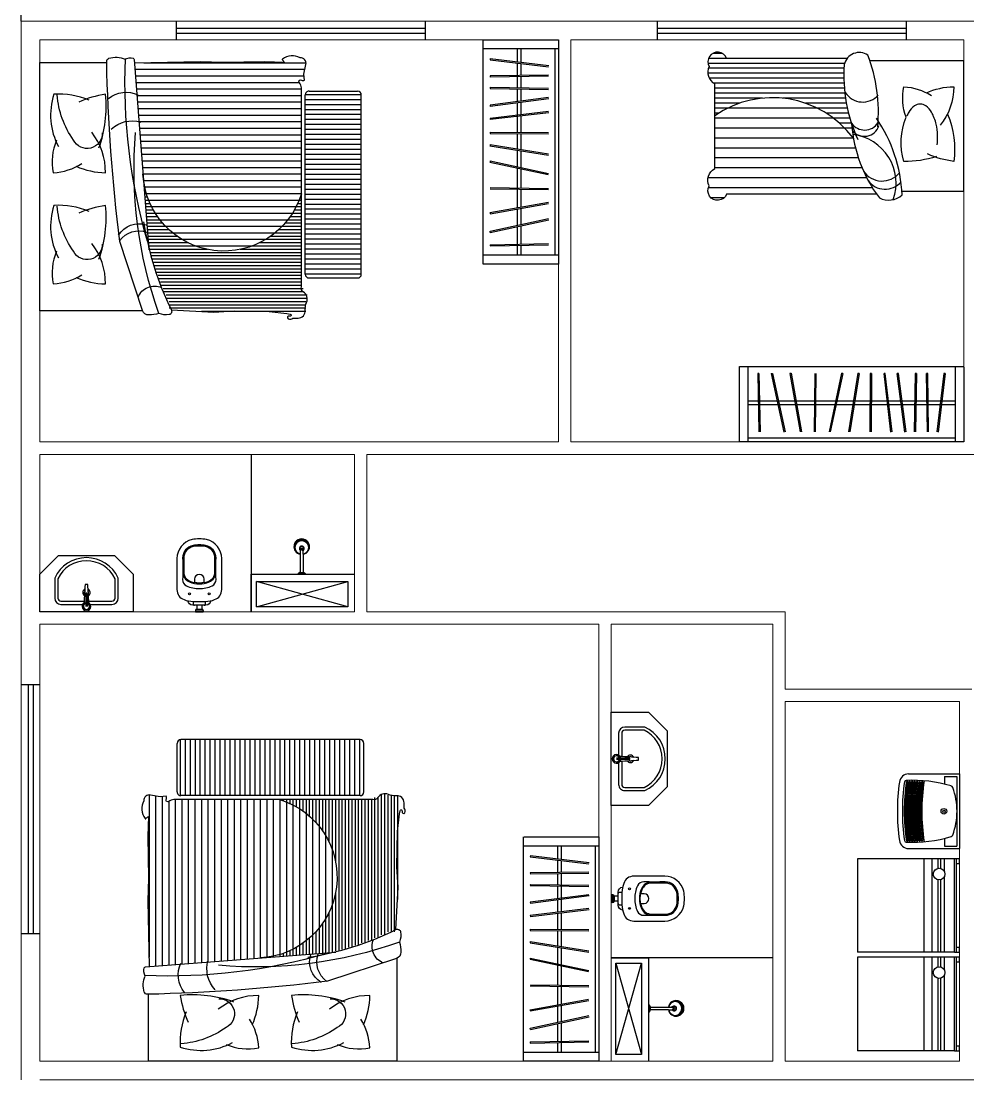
# Model space of a CAD drawing. Header units: millimetres. Extents: x 2667 to 2848, y -1 to 1765.
# Drawn here: x 2717.25 to 2724.85, y 1735.96 to 1744.46 of the extents above; entities that cross this region are included whole.
import ezdxf

# ---------------------------------------------------------------- set-up
doc = ezdxf.new("R2010")
doc.units = ezdxf.units.MM
for name, color, linetype in [('LAYOUT', 6, 'Continuous'), ('MÓVEIS', 251, 'Continuous'), ('Paredes', 7, 'Continuous')]:
    doc.layers.add(name, color=color, linetype=linetype)
doc.layers.add('MURATURA_sezioni', color=5, linetype='Continuous', lineweight=18)

# ---------------------------------------------------------------- blocks, each defined once
blk = doc.blocks.new('BED3-5')
for p, q in [((0.525, 0), (-0.525, 0)), ((-0.525, 0), (-0.525, -0.753)), ((0.525, 0), (0.525, -0.4919)), ((0.545, -0.7), (0.545, -1.9041)), ((-0.545, -0.9396), (-0.545, -1.9041)), ((0.3406, -2), (-0.3406, -2)), ((0.545, -2.0498), (0.545, -2.0498))]:
    blk.add_line(p, q)
at = {"color": 8}
for p, q in [((0.495, -0.733), (0.495, -2.0515)), ((0.335, -0.8156), (0.335, -2)), ((0.415, -0.7783), (0.415, -2.0534)), ((-0.145, -0.9321), (-0.145, -2)), ((-0.105, -0.9238), (-0.105, -1.104)), ((-0.065, -0.9142), (-0.065, -2)), ((-0.025, -0.9019), (-0.025, -0.9972)), ((0.015, -0.8975), (0.015, -2)), ((0.095, -0.8863), (0.095, -1.1084)), ((0.095, -0.9184), (0.095, -2)), ((0.175, -0.8669), (0.175, -2)), ((0.255, -0.8538), (0.255, -2)), ((-0.505, -0.9578), (-0.505, -2.0546)), ((-0.465, -0.9606), (-0.465, -2.0505)), ((-0.425, -0.9608), (-0.425, -2.0548)), ((-0.385, -0.9604), (-0.385, -2.0432)), ((-0.345, -0.9577), (-0.345, -2.0072)), ((-0.305, -0.9546), (-0.305, -2)), ((-0.265, -0.9506), (-0.265, -2)), ((-0.225, -0.9455), (-0.225, -1.4531)), ((-0.185, -0.9393), (-0.185, -1.2712)), ((-0.225, -1.6174), (-0.225, -2)), ((-0.185, -1.7993), (-0.185, -2)), ((-0.585, -1.9383), (-0.585, -2.0156)), ((-0.545, -1.9041), (-0.545, -2.0505)), ((0.5738, -1.9232), (0.5738, -2.0306)), ((-0.105, -1.9647), (-0.105, -2))]:
    blk.add_line(p, q, dxfattribs=at)
at = {"color": 151}
blk.add_line((-0.525, -0.9508), (-0.525, -0.9508), dxfattribs=at)
for points in [[(-0.2673, -0.3, -0.108864), (-0.3173, -0.08, -0.174233), (-0.0073, -0.19, 0.357105)], [(-0.0973, -0.13, -0.129985), (0.2827, -0.08, -0.075833), (0.2227, -0.29, 1.558215)], [(0.2427, -0.22, -0.087055), (0.2827, -0.48, -0.979196)], [(-0.0722, -0.4619, -0.148876), (-0.3173, -0.48, -0.119874), (-0.2473, -0.26, -0.562076)], [(0.2827, -0.48, -0.17789), (-0.0722, -0.4619, -3.912243)], [(-0.0161, -0.9003, 0.142678), (0.5759, -0.6777, 0.312749), (0.5512, -0.4947, 0.459867)], [(0.006, -0.6912, 0.116064), (-0.5705, -0.77, 0.530322), (-0.495, -0.96, 0.125838), (0.106, -0.8505, -0.100264)], [(-0.545, -1.9041, 1.076195), (-0.4794, -2.0449, 0.396093), (-0.3406, -2, -0.867295)], [(0.545, -1.9041, -1.076195), (0.4794, -2.0449, -0.396093), (0.3406, -2, 0.867295)]]:
    blk.add_lwpolyline(points, format="xyb")
at = {"color": 8}
for points in [[(0.15, -0.2132, 0.020225), (0.0718, -0.21, 0.060263), (-0.0161, -0.2206, 0.051357), (-0.1133, -0.2581, 0.106855), (-0.1632, -0.3043, 0.153673), (-0.1775, -0.35, 0.153673), (-0.1632, -0.3957, 0.106855), (-0.1133, -0.4419, 0.035564), (-0.0819, -0.4577, 0.051996)], [(0.0956, -0.8862, 0.404662), (-0.0828, -2, 3.622764)]]:
    blk.add_lwpolyline(points, format="xyb", dxfattribs=at)
blk.add_arc((0.6064, -1.6788), 1.1854, 92.6691, 124.44016)
for centre, radius, start, end in [((0.3379, -0.6309), 0.1679, 305.38535, 49.54823), ((0.4579, -0.9397), 0.396, 70.64574, 172.44989), ((0.2612, -0.6559), 0.1789, 303.89468, 51.16398), ((-0.3621, -0.8109), 0.1679, 303.3579, 48.01872), ((-0.097, -0.7963), 0.1276, 304.92747, 57.50432), ((-0.0431, -0.7983), 0.1238, 308.29704, 71.92396)]:
    blk.add_arc(centre, radius, start, end, dxfattribs=at)
at = {"color": 151}
blk.add_arc((0.5759, -0.6777), 0, 0, 0, dxfattribs=at)
blk = doc.blocks.new('A2')
at = {"color": 8}
for p, q in [((0.895, -2.027), (0.895, -0.7276)), ((-0.155, -2), (-0.155, -0.8079)), ((-0.13, -0.8438), (-0.13, -0.8079)), ((-0.105, -2), (-0.105, -0.8041)), ((-0.08, -0.8236), (-0.08, -0.8041)), ((-0.055, -2), (-0.055, -0.8002)), ((-0.005, -2), (-0.005, -0.7964)), ((0.045, -2), (0.045, -0.7926)), ((0.095, -2), (0.095, -0.7888)), ((0.145, -2), (0.145, -0.7849)), ((0.195, -2), (0.195, -0.7811)), ((0.245, -2), (0.245, -0.7773)), ((0.295, -2), (0.295, -0.7735)), ((0.345, -2), (0.345, -0.7697)), ((0.395, -2), (0.395, -0.7658)), ((0.445, -2), (0.445, -0.762)), ((0.495, -2), (0.495, -0.7582)), ((0.545, -2), (0.545, -0.7544)), ((0.595, -2), (0.595, -0.7505)), ((0.645, -2), (0.645, -0.7467)), ((0.695, -2), (0.695, -0.7429)), ((0.745, -2), (0.745, -0.7391)), ((0.795, -1.985), (0.795, -0.7352)), ((0.845, -2.0217), (0.845, -0.7314)), ((0.945, -2.0358), (0.945, -0.7964)), ((-0.655, -2), (-0.655, -0.8877)), ((-0.63, -2), (-0.63, -0.8877)), ((-0.605, -2), (-0.605, -0.8716)), ((-0.58, -2), (-0.58, -0.8716)), ((-0.555, -2), (-0.555, -0.8566)), ((-0.53, -2), (-0.53, -0.8566)), ((-0.505, -2), (-0.505, -0.8429)), ((-0.48, -1.283), (-0.48, -0.8429)), ((-0.455, -2), (-0.455, -0.8308)), ((-0.43, -1.1361), (-0.43, -0.8308)), ((-0.405, -2), (-0.405, -0.827)), ((-0.38, -1.0514), (-0.38, -0.827)), ((-0.355, -2), (-0.355, -0.8232)), ((-0.33, -0.9891), (-0.33, -0.8232)), ((-0.305, -2), (-0.305, -0.8194)), ((-0.28, -0.9404), (-0.28, -0.8194)), ((-0.255, -2), (-0.255, -0.8155)), ((-0.23, -0.9011), (-0.23, -0.8155)), ((-0.205, -2), (-0.205, -0.8117)), ((-0.18, -0.8694), (-0.18, -0.8117)), ((-0.855, -2.0453), (-0.855, -0.9652)), ((-0.83, -2.0453), (-0.83, -0.9652)), ((-0.805, -2.015), (-0.805, -0.9438)), ((-0.78, -2.015), (-0.78, -0.9438)), ((-0.755, -2), (-0.755, -0.9238)), ((-0.73, -2), (-0.73, -0.9238)), ((-0.705, -2), (-0.705, -0.9051)), ((-0.68, -2), (-0.68, -0.9051)), ((-0.93, -2.0331), (-0.93, -0.988)), ((-0.905, -2.0331), (-0.905, -0.988)), ((-0.88, -2.0331), (-0.88, -0.988)), ((-0.955, -2.0331), (-0.955, -1.2363)), ((-0.48, -2), (-0.48, -1.5323)), ((-0.43, -2), (-0.43, -1.6792)), ((-0.38, -2), (-0.38, -1.7639)), ((-0.33, -2), (-0.33, -1.8261)), ((-0.28, -2), (-0.28, -1.8749)), ((-0.23, -2), (-0.23, -1.9142)), ((-0.18, -2), (-0.18, -1.9459)), ((-0.13, -2), (-0.13, -1.9715)), ((-0.08, -2), (-0.08, -1.9917))]:
    blk.add_line(p, q, dxfattribs=at)
blk.add_lwpolyline([(-0.95, -0.7864), (-0.95, 0), (0.95, 0), (0.95, -0.5116)])
for points in [[(-0.4937, -0.1271, 0.14715), (-0.7437, -0.1021, 0.124017), (-0.6737, -0.3221, 8.542003)], [(-0.1887, -0.3771, 0.115099), (-0.1437, -0.1071, 0.202892), (-0.5437, -0.1421, 4.019894)], [(0.3563, -0.1271, 0.14715), (0.1063, -0.1021, 0.124017), (0.1763, -0.3221, 8.542003)], [(0.6613, -0.3771, 0.115099), (0.7063, -0.1071, 0.202892), (0.3063, -0.1421, 4.019894)], [(-0.6937, -0.2771, 0.09902), (-0.7437, -0.5021, 0.169064), (-0.4337, -0.3971, -0.343387)], [(-0.5537, -0.4521, 0.112206), (-0.1437, -0.5021, 0.070755), (-0.2037, -0.2971, -1.551943)], [(0.1563, -0.2771, 0.09902), (0.1063, -0.5021, 0.169064), (0.4163, -0.3971, -0.343387)], [(0.2963, -0.4521, 0.112206), (0.7063, -0.5021, 0.070755), (0.6463, -0.2971, -1.551943)], [(-0.2692, -0.7939, 0.075988), (-0.9427, -1.0061, -0.502824), (-0.9784, -0.9878, -0.142549), (-0.9692, -0.9109, -0.066811), (-0.981, -0.8335, -0.328343), (-0.9467, -0.7851), (-0.4192, -0.6109, -0.025749), (0.9573, -0.5114, -0.334099), (0.9818, -0.5287, -0.185174), (0.975, -0.6509, -0.187316), (0.982, -0.7142, -0.311124), (0.9734, -0.7216), (-0.4842, -0.8331)], [(-0.9427, -1.0061), (-0.96, -1.33), (-0.95, -1.485), (-0.955, -1.755), (-0.97, -1.89), (-0.975, -1.915, -1.132782), (-0.99, -1.91, 0.98261), (-1.01, -1.9, 0.32203), (-1.005, -1.935), (-1.005, -1.975, 0.439902), (-0.945, -2.03, -0.126697), (-0.885, -2.04, 0.376451), (-0.805, -2.015, -0.344872), (-0.765, -2), (0.755, -2, 0.181335), (0.795, -1.985, -0.809524), (0.815, -2, 0.220339), (0.815, -2.025), (0.86, -2.02), (0.935, -2.035, 0.501823), (0.985, -1.99, 0.315909), (0.975, -1.855, 0.473766), (0.97, -1.855, -0.12128), (0.95, -1.87), (0.955, -1.72), (0.95, -1.4), (0.955, -1.225), (0.9441, -0.7247)]]:
    blk.add_lwpolyline(points, format="xyb")
for points in [[(-0.4387, -0.4771, -0.804152), (-0.4937, -0.2571, -0.132344), (-0.1487, -0.1321, -0.042249)], [(0.4113, -0.4771, -0.804152), (0.3563, -0.2571, -0.132344), (0.7013, -0.1321, -0.042249)], [(0.4402, -0.5463, -0.26737), (0.4937, -0.7722, -7.474594)], [(0.6742, -0.5256, -0.289881), (0.7012, -0.7503, 10.034941)], [(-0.414, -0.61, -0.337543), (-0.3491, -0.8188, -6.119059)], [(-0.3702, -0.6025, -0.348871), (-0.2917, -0.8128, -6.119059)], [(-0.9692, -0.9109, -0.10864), (0.4143, -0.7327, -11.759975)], [(-0.4161, -0.8227, -0.081114), (0.9793, -0.655, -24.776446)], [(-0.8449, -0.7515, -0.424879), (-0.772, -0.9305, 6.281867)], [(-0.055, -2, -0.838761), (0.095, -0.7888, -0.295511)]]:
    blk.add_lwpolyline(points, format="xyb", dxfattribs=at)
blk = doc.blocks.new('234')
for p, q in [((-0.72, 0), (0.72, 0)), ((-0.75, -0.03), (-0.75, -0.42)), ((0.75, -0.03), (0.75, -0.42)), ((-0.72, -0.45), (0.72, -0.45))]:
    blk.add_line(p, q)
at = {"color": 8}
for p, q in [((-0.7161, 0), (-0.7161, -0.45)), ((-0.6761, 0), (-0.6761, -0.45)), ((-0.6361, 0), (-0.6361, -0.45)), ((-0.5961, 0), (-0.5961, -0.45)), ((-0.5561, 0), (-0.5561, -0.45)), ((-0.5161, 0), (-0.5161, -0.45)), ((-0.4761, 0), (-0.4761, -0.45)), ((-0.4361, 0), (-0.4361, -0.45)), ((-0.3961, 0), (-0.3961, -0.45)), ((-0.3561, 0), (-0.3561, -0.45)), ((-0.3161, 0), (-0.3161, -0.45)), ((-0.2761, 0), (-0.2761, -0.45)), ((-0.2361, 0), (-0.2361, -0.45)), ((-0.1961, 0), (-0.1961, -0.45)), ((-0.1561, 0), (-0.1561, -0.45)), ((-0.1161, 0), (-0.1161, -0.45)), ((-0.0761, 0), (-0.0761, -0.45)), ((-0.0361, 0), (-0.0361, -0.45)), ((0.0039, 0), (0.0039, -0.45)), ((0.0439, 0), (0.0439, -0.45)), ((0.0839, 0), (0.0839, -0.45)), ((0.1239, 0), (0.1239, -0.45)), ((0.1639, 0), (0.1639, -0.45)), ((0.2039, 0), (0.2039, -0.45)), ((0.2439, 0), (0.2439, -0.45)), ((0.2839, 0), (0.2839, -0.45)), ((0.3239, 0), (0.3239, -0.45)), ((0.3639, 0), (0.3639, -0.45)), ((0.4039, 0), (0.4039, -0.45)), ((0.4439, 0), (0.4439, -0.45)), ((0.4839, 0), (0.4839, -0.45)), ((0.5239, 0), (0.5239, -0.45)), ((0.5639, 0), (0.5639, -0.45)), ((0.6039, 0), (0.6039, -0.45)), ((0.6439, 0), (0.6439, -0.45)), ((0.6839, 0), (0.6839, -0.45)), ((0.7239, 0), (0.7239, -0.45))]:
    blk.add_line(p, q, dxfattribs=at)
for centre, start, end in [((-0.72, -0.03), 90, 180), ((0.72, -0.03), 360, 90), ((-0.72, -0.42), 180, 270), ((0.72, -0.42), 270, 360)]:
    blk.add_arc(centre, 0.03, start, end)
blk = doc.blocks.new('TANQUE A')
at = {"layer": 'MÓVEIS'}
for p, q in [((-0.2995, 0.4081), (-0.2995, 0)), ((-0.2995, 0.4081), (-0.2995, 0)), ((0.2995, 0.4081), (0.2995, 0)), ((0.2995, 0.4081), (0.2995, 0)), ((-0.2174, 0.12), (-0.2795, 0.12)), ((-0.2795, 0.12), (-0.2795, 0.02)), ((-0.2174, 0.12), (-0.2795, 0.12)), ((-0.2795, 0.12), (-0.2795, 0.02)), ((0.2795, 0.12), (0.2174, 0.12)), ((0.2795, 0.12), (0.2174, 0.12)), ((0.2795, 0.12), (0.2795, 0.02)), ((0.2795, 0.12), (0.2795, 0.02)), ((0.2995, 0), (-0.2995, 0)), ((0.2995, 0), (-0.2995, 0)), ((0.2795, 0.02), (-0.2795, 0.02)), ((0.2795, 0.02), (-0.2795, 0.02))]:
    blk.add_line(p, q, dxfattribs=at)
for radius in [0.0225, 0.0225, 0.00966, 0.00966]:
    blk.add_circle((0, 0.1252), radius, dxfattribs=at)
for centre, radius, start, end in [((-0.2245, 0.4081), 0.075, 97.91948, 180), ((-0.2245, 0.4081), 0.075, 97.91948, 180), ((0.8453, 0.3818), 1.0945, 177.59473, 196.72201), ((0.8453, 0.3818), 1.0945, 177.59473, 196.72201), ((-0.2332, 0.4271), 0.015, 98.12831, 177.59473), ((-0.2332, 0.4271), 0.015, 98.12831, 177.59473), ((0, -1.2149), 1.648, 90, 98.32599), ((0, -1.2149), 1.648, 90, 98.32599), ((0.8453, 0.3818), 1.0845, 177.6695, 178.20657), ((0.8453, 0.3818), 1.0845, 177.6695, 178.20657), ((0, -1.2149), 1.658, 90, 98.26265), ((0, -1.2149), 1.658, 90, 98.26265), ((0, -1.2058), 1.6644, 90, 98.12831), ((0, -1.2058), 1.7044, 90, 97.91948), ((0, -1.2058), 1.7044, 82.08052, 90), ((0, -1.2058), 1.7044, 82.08052, 90), ((0, -1.2058), 1.6644, 81.87169, 90), ((0, -1.2149), 1.658, 81.73735, 90), ((0, -1.2149), 1.658, 81.73735, 90), ((0, -1.2149), 1.648, 81.67401, 90), ((0, -1.2149), 1.648, 81.67401, 90), ((-0.8453, 0.3818), 1.0945, 343.27799, 2.40527), ((-0.8453, 0.3818), 1.0945, 343.27799, 2.40527), ((0.2245, 0.4081), 0.075, 0, 82.08052), ((0.2245, 0.4081), 0.075, 0, 82.08052), ((0.2332, 0.4271), 0.015, 2.40527, 81.87169), ((-0.8453, 0.3818), 1.0845, 1.79343, 2.3305), ((-0.8453, 0.3818), 1.0845, 1.79343, 2.3305), ((0, -1.2149), 1.618, 90, 98.50031), ((0, -1.2149), 1.618, 90, 98.50031), ((0.8453, 0.3818), 1.0845, 179.81316, 180.34728), ((0.8453, 0.3818), 1.0845, 179.81316, 180.34728), ((0, -1.2149), 1.628, 90, 98.44486), ((0, -1.2149), 1.628, 90, 98.44486), ((0.8453, 0.3818), 1.0845, 178.74284, 179.27836), ((0.8453, 0.3818), 1.0845, 178.74284, 179.27836), ((0, -1.2149), 1.608, 90, 98.55306), ((0, -1.2149), 1.608, 90, 98.55306), ((0, -1.2149), 1.598, 90, 98.60307), ((0, -1.2149), 1.598, 90, 98.60307), ((0.8453, 0.3818), 1.0845, 180.88074, 181.4136), ((0.8453, 0.3818), 1.0845, 180.88074, 181.4136), ((0, -1.2149), 1.638, 90, 98.38674), ((0, -1.2149), 1.638, 90, 98.38674), ((0, -1.2149), 1.588, 90, 98.65029), ((0, -1.2149), 1.588, 90, 98.65029), ((0, -1.2149), 1.578, 90, 98.69468), ((0, -1.2149), 1.578, 90, 98.69468), ((0.8453, 0.3818), 1.0845, 181.94588, 182.47762), ((0.8453, 0.3818), 1.0845, 181.94588, 182.47762), ((0, -1.2149), 1.568, 90, 98.73621), ((0, -1.2149), 1.568, 90, 98.73621), ((0, -1.2149), 1.558, 90, 98.77482), ((0, -1.2149), 1.558, 90, 98.77482), ((0, -1.2149), 1.638, 81.61326, 90), ((0, -1.2149), 1.638, 81.61326, 90), ((0, -1.2149), 1.628, 81.55514, 90), ((0, -1.2149), 1.628, 81.55514, 90), ((0, -1.2149), 1.618, 81.49969, 90), ((0, -1.2149), 1.618, 81.49969, 90), ((0, -1.2149), 1.608, 81.44694, 90), ((0, -1.2149), 1.608, 81.44694, 90), ((0, -1.2149), 1.598, 81.39693, 90), ((0, -1.2149), 1.598, 81.39693, 90), ((0, -1.2149), 1.588, 81.34971, 90), ((0, -1.2149), 1.588, 81.34971, 90), ((0, -1.2149), 1.578, 81.30532, 90), ((0, -1.2149), 1.578, 81.30532, 90), ((0, -1.2149), 1.568, 81.26379, 90), ((0, -1.2149), 1.568, 81.26379, 90), ((0, -1.2149), 1.558, 81.22518, 90), ((0, -1.2149), 1.558, 81.22518, 90), ((-0.8453, 0.3818), 1.0845, 357.52238, 358.05412), ((-0.8453, 0.3818), 1.0845, 357.52238, 358.05412), ((-0.8453, 0.3818), 1.0845, 358.5864, 359.11926), ((-0.8453, 0.3818), 1.0845, 358.5864, 359.11926), ((-0.8453, 0.3818), 1.0845, 0.72164, 1.25716), ((-0.8453, 0.3818), 1.0845, 0.72164, 1.25716), ((-0.8453, 0.3818), 1.0845, 359.65273, 0.18684), ((-0.8453, 0.3818), 1.0845, 359.65273, 0.18684), ((0, -1.2149), 1.518, 80.72256, 99.27744), ((0, -1.2149), 1.518, 90, 99.27744), ((0, -1.2149), 1.518, 80.72256, 99.27744), ((0, -1.2149), 1.518, 90, 99.27744), ((0.8453, 0.3818), 1.0845, 183.00886, 183.53964), ((0.8453, 0.3818), 1.0845, 183.00886, 183.53964), ((0, -1.2149), 1.548, 90, 98.81046), ((0, -1.2149), 1.548, 90, 98.81046), ((0, -1.2149), 1.538, 90, 98.84309), ((0, -1.2149), 1.538, 90, 98.84309), ((0.8453, 0.3818), 1.0845, 184.07, 184.59997), ((0.8453, 0.3818), 1.0845, 184.07, 184.59997), ((0, -1.2149), 1.528, 90, 98.87266), ((0, -1.2149), 1.528, 90, 98.87266), ((0, -1.2149), 1.548, 81.18954, 90), ((0, -1.2149), 1.548, 81.18954, 90), ((0, -1.2149), 1.538, 81.15691, 90), ((0, -1.2149), 1.538, 81.15691, 90), ((0, -1.2149), 1.528, 81.12734, 90), ((0, -1.2149), 1.528, 81.12734, 90), ((-0.8453, 0.3818), 1.0845, 355.40003, 355.93), ((-0.8453, 0.3818), 1.0845, 355.40003, 355.93), ((-0.8453, 0.3818), 1.0845, 356.46036, 356.99114), ((-0.8453, 0.3818), 1.0845, 356.46036, 356.99114), ((-0.1837, 0.0726), 0.02, 196.72201, 249.76156), ((-0.1837, 0.0726), 0.02, 196.72201, 249.76156), ((0, 0.5709), 0.5511, 249.76156, 270), ((0, 0.5709), 0.5511, 249.76156, 270), ((0, 0.5709), 0.5511, 270, 290.23844), ((0, 0.5709), 0.5511, 270, 290.23844), ((0.1837, 0.0726), 0.02, 290.23844, 343.27799), ((0.1837, 0.0726), 0.02, 290.23844, 343.27799)]:
    blk.add_arc(centre, radius, start, end, dxfattribs=at)
blk = doc.blocks.new('MAQUINA LAVAR')
at = {"layer": 'MÓVEIS'}
for p, q in [((1510.6656, 1041.0962), (1510.6656, 1041.0562)), ((1510.7056, 1041.0962), (1510.6656, 1041.0962)), ((1510.7056, 1041.0962), (1510.7056, 1041.0712)), ((1511.3756, 1041.0712), (1511.3756, 1041.0962)), ((1511.4156, 1041.0962), (1511.3756, 1041.0962)), ((1511.4156, 1041.0562), (1511.4156, 1041.0962)), ((1511.4156, 1041.0712), (1510.6656, 1041.0712)), ((1511.4156, 1041.0562), (1510.6656, 1041.0562)), ((1510.6656, 1041.0562), (1510.6656, 1040.2762)), ((1511.4156, 1041.0562), (1511.4156, 1040.2762)), ((1510.7698, 1040.9762), (1510.6656, 1040.9762)), ((1510.6656, 1040.9447), (1510.7425, 1040.9447)), ((1510.6656, 1040.9223), (1510.7422, 1040.9223)), ((1511.4156, 1040.9762), (1510.8059, 1040.9762)), ((1510.8333, 1040.9447), (1511.4156, 1040.9447)), ((1510.8336, 1040.9223), (1511.4156, 1040.9223)), ((1510.6656, 1040.8754), (1511.4156, 1040.8754)), ((1510.6656, 1040.8101), (1511.4156, 1040.8101)), ((1510.6656, 1040.2762), (1511.4156, 1040.2762))]:
    blk.add_line(p, q, dxfattribs=at)
blk.add_circle((1510.7879, 1040.9329), 0.0469, dxfattribs=at)
blk = doc.blocks.new('VASO A')
at = {"layer": 'MÓVEIS'}
for p, q in [((0.01, 0.0315), (0, 0.0315)), ((0, 0.0315), (0, -0.0315)), ((0.008, 0.0315), (0.008, -0.0315)), ((0.02, 0.0215), (0.02, -0.0215)), ((0.05, 0.02), (0.02, 0.02)), ((0.01, -0.0315), (0, -0.0315)), ((0.05, -0.02), (0.02, -0.02))]:
    blk.add_line(p, q, dxfattribs=at)
for points in [[(0.0828, 0.0499, 0.017899), (0.0828, -0.0499, 0.074713), (0.0964, -0.1226, 0.319419), (0.177, -0.18), (0.4267, -0.18, 0.350641), (0.5785, -0.0587, 0.111364), (0.5785, 0.0587, 0.350641), (0.4267, 0.18), (0.177, 0.18, 0.319419), (0.0964, 0.1226, 0.074713)], [(0.1361, 0.0782, -1), (0.1512, 0.0782, -1)], [(0.2078, -0.1032, 0.295956), (0.257, -0.134, -0.008003), (0.4293, -0.134, 0.365737), (0.5314, -0.0506, 0.046156), (0.5361, 0, 0.046156), (0.5314, 0.0506, 0.365737), (0.4293, 0.134, -0.008003), (0.257, 0.134, 0.295956), (0.2078, 0.1032, 0.109342), (0.185, 0, 0.109342)], [(0.1361, -0.0782, -1), (0.1512, -0.0782, -1)]]:
    blk.add_lwpolyline(points, format="xyb", close=True, dxfattribs=at)
for points in [[(0.0873, -0.0926, -0.378909), (0.0522, -0.0529), (0.0522, 0.0529, -0.378909), (0.0873, 0.0926)], [(0.3212, 0.1333, 0.305538), (0.2386, 0.0781, 0.097448), (0.2232, 0, 0.097448), (0.2386, -0.0781, 0.305538), (0.3212, -0.1333)], [(0.2331, -0.0382, 0.042994), (0.2425, -0.0712, 0.312272), (0.3201, -0.1245, -0.00507), (0.4294, -0.1251, 0.365737), (0.5227, -0.0489, 0.046156), (0.5272, 0, 0.046156), (0.5227, 0.0489, 0.365737), (0.4294, 0.1251, -0.00507), (0.3201, 0.1245, 0.312272), (0.2425, 0.0712, 0.042994), (0.2331, 0.0382)], [(0.083, 0.0489), (0.0611, 0.0489, 0.414214), (0.0522, 0.04)], [(0.2331, -0.0382, -0.048111), (0.2294, 0, -0.048111), (0.2331, 0.0382)], [(0.2611, -0.0382, 1), (0.2611, 0.0382), (0.2331, 0.0382)], [(0.0522, -0.04, 0.414214), (0.0611, -0.0489), (0.083, -0.0489)]]:
    blk.add_lwpolyline(points, format="xyb", dxfattribs=at)
blk.add_lwpolyline([(0.2331, -0.0382), (0.2621, -0.0382)], dxfattribs=at)
for centre, start, end in [((0.01, 0.0215), 0, 90), ((0.01, -0.0215), 270, 0)]:
    blk.add_arc(centre, 0.01, start, end, dxfattribs=at)
blk = doc.blocks.new('PIA B 1')
at = {"layer": 'MÓVEIS'}
for p, q in [((1513.9029, 1041.0088), (1513.8865, 1041.0088)), ((1513.8888, 1040.9336), (1513.8888, 1040.8323)), ((1513.9006, 1040.9336), (1513.9006, 1040.8323))]:
    blk.add_line(p, q, dxfattribs=at)
for points in [[(1513.5206, 1041.0896), (1513.6706, 1041.2396), (1514.1189, 1041.2396), (1514.2689, 1041.0896), (1514.2689, 1040.7896), (1513.5206, 1040.7896), (1513.5206, 1041.0896)], [(1513.6397, 1041.0596), (1513.6397, 1040.8985)], [(1513.6647, 1041.0541), (1513.6647, 1040.8985)], [(1514.1247, 1040.8985), (1514.1247, 1041.0541)], [(1514.1497, 1040.8985), (1514.1497, 1041.0596)], [(1513.6897, 1040.8735), (1513.8764, 1040.8735)], [(1513.6897, 1040.8485), (1513.8637, 1040.8485)], [(1513.913, 1040.8735), (1514.0997, 1040.8735)], [(1513.9257, 1040.8485), (1514.0997, 1040.8485)]]:
    blk.add_lwpolyline(points, dxfattribs=at)
for centre, radius, start, end in [((1513.8947, 1040.9432), 0.2803, 24.54513, 155.45487), ((1513.8947, 1040.9432), 0.2553, 25.73836, 154.26164), ((1516.7241, 1040.7666), 2.8497, 175.16101, 178.08289), ((1513.8865, 1041.0068), 0.002, 90, 175.16101), ((1513.9029, 1041.0068), 0.002, 4.83899, 90), ((1511.0653, 1040.7666), 2.8497, 1.91711, 4.83899), ((1513.8947, 1040.9432), 0.03, 113.48776, 238.79242), ((1513.8947, 1040.9432), 0.0175, 138.65444, 213.62575), ((1513.8947, 1040.9336), 0.0059, 0, 180), ((1513.8947, 1040.9432), 0.03, 301.09514, 66.62453), ((1513.8947, 1040.9432), 0.0175, 326.09377, 41.6259), ((1513.6897, 1040.8985), 0.05, 180, 270), ((1513.6897, 1040.8985), 0.025, 180, 270), ((1513.8947, 1040.8323), 0.035, 99.70933, 80.29067), ((1513.8947, 1040.8323), 0.025, 103.65705, 76.34295), ((1513.8947, 1040.8323), 0.024, 104.23785, 75.76215), ((1514.0997, 1040.8985), 0.05, 270, 0), ((1514.0997, 1040.8985), 0.025, 270, 0)]:
    blk.add_arc(centre, radius, start, end, dxfattribs=at)
blk = doc.blocks.new('DUCHA A')
at = {"layer": 'MÓVEIS'}
for p, q in [((1513.7542, 1041.879), (1513.7542, 1041.8738)), ((1513.7571, 1041.8746), (1513.7571, 1041.871)), ((1513.7571, 1041.8423), (1513.7571, 1041.8704)), ((1513.7778, 1041.8746), (1513.7778, 1041.871)), ((1513.7778, 1041.8423), (1513.7778, 1041.8704)), ((1513.7807, 1041.879), (1513.7807, 1041.8738)), ((1513.7571, 1041.6957), (1513.7571, 1041.8423)), ((1513.7778, 1041.8423), (1513.7778, 1041.6957)), ((1513.7344, 1041.6812), (1513.7344, 1041.6821)), ((1513.736, 1041.6837), (1513.7376, 1041.6857)), ((1513.736, 1041.6837), (1513.7989, 1041.6837)), ((1513.7376, 1041.6857), (1513.7973, 1041.6857)), ((1513.7529, 1041.6957), (1513.7571, 1041.6957)), ((1513.7571, 1041.6957), (1513.7778, 1041.6957)), ((1513.7778, 1041.6957), (1513.782, 1041.6957)), ((1513.7973, 1041.6857), (1513.7989, 1041.6837)), ((1513.8004, 1041.6821), (1513.8004, 1041.6812))]:
    blk.add_line(p, q, dxfattribs=at)
for centre, radius, start, end in [((1513.7687, 1041.903), 0.0639, 145.32991, 171.67009), ((1513.7636, 1041.8989), 0.0583, 124.98138, 175.01862), ((1513.7674, 1041.9038), 0.0624, 34.67009, 145.32991), ((1513.7674, 1041.8918), 0.0572, 32.17802, 147.82198), ((1513.7675, 1041.8934), 0.0651, 55.01862, 130.98138), ((1513.7713, 1041.8989), 0.0583, 4.98138, 55.01862), ((1513.7662, 1041.903), 0.0639, 8.32991, 34.67009), ((1513.7687, 1041.903), 0.0639, 171.67009, 212.32991), ((1513.7598, 1041.8967), 0.0482, 147.82198, 212.17802), ((1513.7635, 1041.8997), 0.0578, 212.32991, 263.65287), ((1513.7659, 1041.9005), 0.0554, 212.17802, 261.82198), ((1513.7691, 1041.8879), 0.0208, 163.33095, 224.3237), ((1513.7627, 1041.8871), 0.0141, 155.18178, 184.46821), ((1513.7672, 1041.8868), 0.0187, 182.48487, 209.16794), ((1513.7675, 1041.8891), 0.0189, 14.35883, 165.64117), ((1513.7674, 1041.8849), 0.0194, 24.81822, 155.18178), ((1513.7674, 1041.879), 0.0133, 0, 180), ((1513.7674, 1041.8738), 0.0133, 0, 180), ((1513.7641, 1041.8738), 0.00989, 180, 225.19253), ((1513.7674, 1041.874), 0.0103, 3.45897, 176.54103), ((1513.7674, 1041.8704), 0.0103, 0, 180), ((1513.769, 1041.9005), 0.0554, 278.17802, 327.82198), ((1513.7708, 1041.8738), 0.00989, 314.80747, 0), ((1513.7714, 1041.8997), 0.0578, 276.34713, 327.67009), ((1513.7659, 1041.8879), 0.0208, 315.36375, 16.66905), ((1513.7677, 1041.8868), 0.0187, 330.83206, 357.51513), ((1513.7712, 1041.8867), 0.0152, 357.51513, 24.81822), ((1513.7751, 1041.8967), 0.0482, 327.82198, 32.17802), ((1513.7662, 1041.903), 0.0639, 327.67009, 8.32991), ((1513.736, 1041.6821), 0.00156, 90, 180), ((1513.7493, 1041.6798), 0.0131, 102.69032, 153.30968), ((1513.7418, 1041.704), 0.0123, 292, 310), ((1513.7529, 1041.6907), 0.00498, 90, 130), ((1513.782, 1041.6907), 0.00498, 50, 90), ((1513.7931, 1041.704), 0.0123, 230, 248), ((1513.7856, 1041.6798), 0.0131, 26.69032, 77.30968), ((1513.7989, 1041.6821), 0.00156, 0, 90)]:
    blk.add_arc(centre, radius, start, end, dxfattribs=at)

msp = doc.modelspace()

# ---------------------------------------------------------------- linework, layer by layer
for p, q in [((2717.2495, 1744.4571), (2717.2495, 1746.9571)), ((2718.4955, 1744.3071), (2718.4955, 1744.4571)), ((2720.4955, 1744.3071), (2720.4955, 1744.4571)), ((2722.3582, 1744.3071), (2722.3582, 1744.4571)), ((2724.3582, 1744.3071), (2724.3582, 1744.4571)), ((2718.4955, 1744.4021), (2720.4955, 1744.4021)), ((2722.3582, 1744.4021), (2724.3582, 1744.4021)), ((2718.4955, 1744.3621), (2720.4955, 1744.3621)), ((2722.3582, 1744.3621), (2724.3582, 1744.3621)), ((2719.0955, 1739.716), (2719.0955, 1740.016)), ((2719.0955, 1740.016), (2719.9258, 1740.016)), ((2719.8727, 1739.7552), (2719.1398, 1739.959)), ((2719.1398, 1739.7552), (2719.8727, 1739.959)), ((2717.2495, 1739.1313), (2717.3995, 1739.1313)), ((2717.3045, 1739.1313), (2717.3045, 1737.1313)), ((2717.3445, 1739.1313), (2717.3445, 1737.1313)), ((2717.2495, 1737.1313), (2717.3995, 1737.1313)), ((2721.9865, 1736.9374), (2722.2865, 1736.9374)), ((2722.0258, 1736.1602), (2722.2296, 1736.8931)), ((2722.0258, 1736.8931), (2722.2296, 1736.1602)), ((2722.2865, 1736.9374), (2722.2865, 1736.1071))]:
    msp.add_line(p, q)
for points in [[(2719.1398, 1739.7552), (2719.1398, 1739.959), (2719.8727, 1739.959), (2719.8727, 1739.7552)], [(2722.0258, 1736.8931), (2722.2296, 1736.8931), (2722.2296, 1736.1602), (2722.0258, 1736.1602)]]:
    msp.add_lwpolyline(points, close=True)
at = {"layer": 'LAYOUT'}
for p, q in [((2720.9604, 1742.5071), (2720.9604, 1744.3071)), ((2720.9646, 1744.3071), (2721.5646, 1744.3071)), ((2721.5646, 1744.3071), (2721.5646, 1742.5071)), ((2720.9646, 1744.2371), (2721.5646, 1744.2371)), ((2721.2346, 1744.1311), (2721.2346, 1744.2371)), ((2721.2646, 1744.1275), (2721.2646, 1744.2371)), ((2721.5346, 1744.2371), (2721.5346, 1742.5771)), ((2721.0158, 1744.1574), (2721.0146, 1744.1474)), ((2721.0146, 1744.1474), (2721.4846, 1744.091)), ((2721.0158, 1744.1574), (2721.4858, 1744.1009)), ((2721.2346, 1744.0213), (2721.2346, 1744.121)), ((2721.2646, 1744.0217), (2721.2646, 1744.1174)), ((2721.4846, 1744.0249), (2721.0146, 1744.0181)), ((2721.0146, 1744.0181), (2721.0147, 1744.0081)), ((2721.4847, 1744.0149), (2721.0147, 1744.0081)), ((2721.2346, 1743.9232), (2721.2346, 1744.0113)), ((2721.2646, 1743.9228), (2721.2646, 1744.0117)), ((2721.0147, 1743.9265), (2721.0146, 1743.9165)), ((2721.0146, 1743.9165), (2721.4846, 1743.9095)), ((2721.0147, 1743.9265), (2721.4847, 1743.9195)), ((2721.2346, 1743.811), (2721.2346, 1743.9132)), ((2721.2646, 1743.8149), (2721.2646, 1743.9128)), ((2721.4846, 1743.8435), (2721.0146, 1743.7823)), ((2721.0146, 1743.7823), (2721.0159, 1743.7724)), ((2721.4859, 1743.8336), (2721.0159, 1743.7724)), ((2721.2346, 1743.7026), (2721.2346, 1743.8009)), ((2721.2646, 1743.7061), (2721.2646, 1743.8048)), ((2721.4846, 1743.7318), (2721.0146, 1743.6768)), ((2721.4858, 1743.7219), (2721.0158, 1743.6669)), ((2721.2346, 1743.5646), (2721.2346, 1743.6925)), ((2721.2646, 1743.5645), (2721.2646, 1743.696)), ((2721.0146, 1743.6768), (2721.0158, 1743.6669)), ((2721.0145, 1743.5559), (2721.4845, 1743.5532)), ((2721.0146, 1743.5659), (2721.4846, 1743.5632)), ((2721.0146, 1743.5659), (2721.0146, 1743.5559)), ((2721.2346, 1743.4316), (2721.2346, 1743.5546)), ((2721.2646, 1743.4269), (2721.2646, 1743.5545)), ((2721.013, 1743.4569), (2721.483, 1743.3819)), ((2721.0146, 1743.4668), (2721.4846, 1743.3917)), ((2721.0146, 1743.4668), (2721.0146, 1743.4566)), ((2721.2346, 1743.2884), (2721.2346, 1743.4215)), ((2721.2646, 1743.2821), (2721.2646, 1743.4167)), ((2721.0125, 1743.3254), (2721.4825, 1743.2256)), ((2721.0146, 1743.3351), (2721.4846, 1743.2353)), ((2721.0146, 1743.3351), (2721.0146, 1743.3249)), ((2721.2346, 1743.1179), (2721.2346, 1743.2782)), ((2721.2646, 1743.1176), (2721.2646, 1743.2718)), ((2721.0146, 1743.1105), (2721.4846, 1743.105)), ((2721.0147, 1743.1205), (2721.4847, 1743.115)), ((2721.2346, 1742.9598), (2721.2346, 1743.1079)), ((2721.2646, 1742.9651), (2721.2646, 1743.1076)), ((2721.0128, 1742.9204), (2721.4828, 1743.0039)), ((2721.0146, 1742.9106), (2721.4846, 1742.9941)), ((2721.2346, 1742.8182), (2721.2346, 1742.9497)), ((2721.2646, 1742.8247), (2721.2646, 1742.955)), ((2721.0146, 1742.9207), (2721.0146, 1742.9106)), ((2721.0146, 1742.7706), (2721.4846, 1742.8724)), ((2721.0167, 1742.7609), (2721.4867, 1742.8626)), ((2721.0167, 1742.7609), (2721.0146, 1742.7706)), ((2721.2346, 1742.6666), (2721.2346, 1742.808)), ((2721.2646, 1742.6671), (2721.2646, 1742.8145)), ((2721.0144, 1742.6625), (2721.4844, 1742.6711)), ((2721.0146, 1742.6625), (2721.0146, 1742.6525)), ((2721.0146, 1742.6525), (2721.4846, 1742.6611)), ((2721.2346, 1742.5771), (2721.2346, 1742.6566)), ((2721.2646, 1742.5771), (2721.2646, 1742.6571)), ((2721.5646, 1742.5071), (2720.9604, 1742.5071)), ((2721.5646, 1742.5771), (2720.9646, 1742.5771)), ((2723.0187, 1741.6833), (2724.8187, 1741.6833)), ((2723.0187, 1741.0791), (2723.0187, 1741.6833)), ((2723.0887, 1741.0791), (2723.0887, 1741.6791)), ((2724.7487, 1741.6791), (2724.7487, 1741.0791)), ((2724.8187, 1741.6791), (2724.8187, 1741.0791)), ((2723.164, 1741.6291), (2723.1727, 1741.1591)), ((2723.174, 1741.6291), (2723.164, 1741.6291)), ((2723.174, 1741.6293), (2723.1827, 1741.1593)), ((2723.2724, 1741.627), (2723.2821, 1741.6291)), ((2723.2724, 1741.627), (2723.3741, 1741.157)), ((2723.2821, 1741.6291), (2723.3839, 1741.1591)), ((2723.4221, 1741.6291), (2723.5056, 1741.1591)), ((2723.4322, 1741.6291), (2723.4221, 1741.6291)), ((2723.4319, 1741.6309), (2723.5154, 1741.1609)), ((2723.622, 1741.6291), (2723.6165, 1741.1591)), ((2723.632, 1741.629), (2723.6265, 1741.159)), ((2723.8369, 1741.6312), (2723.7371, 1741.1612)), ((2723.8467, 1741.6291), (2723.7468, 1741.1591)), ((2723.8467, 1741.6291), (2723.8364, 1741.6291)), ((2723.9684, 1741.6307), (2723.8934, 1741.1607)), ((2723.9783, 1741.6291), (2723.9032, 1741.1591)), ((2723.9783, 1741.6291), (2723.9681, 1741.6291)), ((2724.0674, 1741.6292), (2724.0647, 1741.1592)), ((2724.0774, 1741.6291), (2724.0674, 1741.6291)), ((2724.0774, 1741.6291), (2724.0747, 1741.1591)), ((2724.1883, 1741.6291), (2724.1784, 1741.628)), ((2724.2334, 1741.158), (2724.1784, 1741.628)), ((2724.2433, 1741.1591), (2724.1883, 1741.6291)), ((2724.2938, 1741.6291), (2724.2839, 1741.6278)), ((2724.3451, 1741.1578), (2724.2839, 1741.6278)), ((2724.355, 1741.1591), (2724.2938, 1741.6291)), ((2724.428, 1741.6291), (2724.421, 1741.1591)), ((2724.438, 1741.629), (2724.428, 1741.6291)), ((2724.438, 1741.629), (2724.431, 1741.159)), ((2724.5296, 1741.6291), (2724.5196, 1741.629)), ((2724.5264, 1741.159), (2724.5196, 1741.629)), ((2724.5364, 1741.1591), (2724.5296, 1741.6291)), ((2724.6589, 1741.6291), (2724.6025, 1741.1591)), ((2724.6689, 1741.6279), (2724.6124, 1741.1579)), ((2724.6689, 1741.6279), (2724.6589, 1741.6291)), ((2723.0887, 1741.4091), (2723.1681, 1741.4091)), ((2723.1781, 1741.4091), (2723.3195, 1741.4091)), ((2723.3298, 1741.4091), (2723.4612, 1741.4091)), ((2723.4713, 1741.4091), (2723.6194, 1741.4091)), ((2723.6294, 1741.4091), (2723.7897, 1741.4091)), ((2723.7999, 1741.4091), (2723.933, 1741.4091)), ((2723.9432, 1741.4091), (2724.0661, 1741.4091)), ((2724.0761, 1741.4091), (2724.204, 1741.4091)), ((2724.2141, 1741.4091), (2724.3124, 1741.4091)), ((2724.3225, 1741.4091), (2724.4247, 1741.4091)), ((2724.4348, 1741.4091), (2724.5228, 1741.4091)), ((2724.5328, 1741.4091), (2724.6325, 1741.4091)), ((2724.6426, 1741.4091), (2724.7487, 1741.4091)), ((2723.0887, 1741.3791), (2723.1686, 1741.3791)), ((2723.1786, 1741.3791), (2723.326, 1741.3791)), ((2723.3362, 1741.3791), (2723.4665, 1741.3791)), ((2723.4766, 1741.3791), (2723.6191, 1741.3791)), ((2723.6291, 1741.3791), (2723.7833, 1741.3791)), ((2723.7936, 1741.3791), (2723.9282, 1741.3791)), ((2723.9384, 1741.3791), (2724.066, 1741.3791)), ((2724.076, 1741.3791), (2724.2075, 1741.3791)), ((2724.2176, 1741.3791), (2724.3163, 1741.3791)), ((2724.3264, 1741.3791), (2724.4243, 1741.3791)), ((2724.4343, 1741.3791), (2724.5232, 1741.3791)), ((2724.5332, 1741.3791), (2724.6289, 1741.3791)), ((2724.639, 1741.3791), (2724.7487, 1741.3791)), ((2724.8187, 1741.0791), (2723.0187, 1741.0791)), ((2724.7487, 1741.1091), (2723.0887, 1741.1091)), ((2721.284, 1736.1071), (2721.284, 1737.9071)), ((2721.2882, 1737.9071), (2721.8882, 1737.9071)), ((2721.2882, 1737.8371), (2721.8882, 1737.8371)), ((2721.5582, 1737.7311), (2721.5582, 1737.8371)), ((2721.5882, 1737.7275), (2721.5882, 1737.8371)), ((2721.8582, 1737.8371), (2721.8582, 1736.1771)), ((2721.8882, 1737.9071), (2721.8882, 1736.1071)), ((2721.3394, 1737.7574), (2721.3382, 1737.7474)), ((2721.3382, 1737.7474), (2721.8082, 1737.691)), ((2721.3394, 1737.7574), (2721.8094, 1737.7009)), ((2721.5582, 1737.6213), (2721.5582, 1737.721)), ((2721.5882, 1737.6217), (2721.5882, 1737.7174)), ((2721.8082, 1737.6249), (2721.3382, 1737.6181)), ((2721.3382, 1737.6181), (2721.3384, 1737.6081)), ((2721.8084, 1737.6149), (2721.3384, 1737.6081)), ((2721.5582, 1737.5232), (2721.5582, 1737.6113)), ((2721.5882, 1737.5228), (2721.5882, 1737.6117)), ((2721.3384, 1737.5265), (2721.3382, 1737.5165)), ((2721.3382, 1737.5165), (2721.8082, 1737.5095)), ((2721.3384, 1737.5265), (2721.8084, 1737.5195)), ((2721.5582, 1737.411), (2721.5582, 1737.5132)), ((2721.5882, 1737.4149), (2721.5882, 1737.5128)), ((2721.8082, 1737.4435), (2721.3382, 1737.3823)), ((2721.8095, 1737.4336), (2721.3395, 1737.3724)), ((2721.5582, 1737.3026), (2721.5582, 1737.4009)), ((2721.5882, 1737.3061), (2721.5882, 1737.4048)), ((2721.3382, 1737.3823), (2721.3395, 1737.3724)), ((2721.8082, 1737.3318), (2721.3382, 1737.2768)), ((2721.8094, 1737.3219), (2721.3394, 1737.2669)), ((2721.3382, 1737.2768), (2721.3394, 1737.2669)), ((2721.5582, 1737.1646), (2721.5582, 1737.2925)), ((2721.5882, 1737.1645), (2721.5882, 1737.296)), ((2721.3382, 1737.1659), (2721.8082, 1737.1632)), ((2721.3382, 1737.1659), (2721.3382, 1737.1559)), ((2721.3382, 1737.1559), (2721.8082, 1737.1532)), ((2721.5582, 1737.0316), (2721.5582, 1737.1546)), ((2721.5882, 1737.0269), (2721.5882, 1737.1545)), ((2721.3382, 1737.0668), (2721.8082, 1736.9917)), ((2721.3382, 1737.0668), (2721.3382, 1737.0566)), ((2721.3367, 1737.0569), (2721.8067, 1736.9819)), ((2721.5582, 1736.8884), (2721.5582, 1737.0215)), ((2721.5882, 1736.8821), (2721.5882, 1737.0167)), ((2721.3362, 1736.9254), (2721.8062, 1736.8256)), ((2721.3382, 1736.9351), (2721.8082, 1736.8353)), ((2721.3382, 1736.9351), (2721.3382, 1736.9249)), ((2721.5582, 1736.7179), (2721.5582, 1736.8782)), ((2721.5882, 1736.7176), (2721.5882, 1736.8718)), ((2721.3383, 1736.7205), (2721.8083, 1736.715)), ((2721.3382, 1736.7105), (2721.8082, 1736.705)), ((2721.5582, 1736.5598), (2721.5582, 1736.7079)), ((2721.5882, 1736.5651), (2721.5882, 1736.7076)), ((2721.3365, 1736.5204), (2721.8065, 1736.6039)), ((2721.3382, 1736.5106), (2721.8082, 1736.5941)), ((2721.5882, 1736.4247), (2721.5882, 1736.555)), ((2721.3382, 1736.5207), (2721.3382, 1736.5106)), ((2721.3382, 1736.3706), (2721.8082, 1736.4724)), ((2721.5582, 1736.4182), (2721.5582, 1736.5497)), ((2721.3403, 1736.3609), (2721.8103, 1736.4626)), ((2721.5582, 1736.2666), (2721.5582, 1736.408)), ((2721.5882, 1736.2671), (2721.5882, 1736.4145)), ((2721.3403, 1736.3609), (2721.3382, 1736.3706)), ((2721.338, 1736.2625), (2721.808, 1736.2711)), ((2721.3382, 1736.2625), (2721.3382, 1736.2525)), ((2721.3382, 1736.2525), (2721.8082, 1736.2611)), ((2721.5582, 1736.1771), (2721.5582, 1736.2566)), ((2721.5882, 1736.1771), (2721.5882, 1736.2571)), ((2721.8882, 1736.1771), (2721.2882, 1736.1771)), ((2721.8882, 1736.1071), (2721.284, 1736.1071))]:
    msp.add_line(p, q, dxfattribs=at)
at = {"layer": 'MURATURA_sezioni'}
for p, q in [((2729.5995, 1744.4571), (2717.2495, 1744.4571)), ((2717.2495, 1744.4571), (2717.2495, 1735.9571)), ((2717.2495, 1735.9571), (2717.2495, 1744.4571)), ((2717.3995, 1744.3071), (2717.3995, 1741.0791)), ((2717.3995, 1741.0791), (2717.3995, 1744.3071)), ((2721.1091, 1744.3071), (2717.3995, 1744.3071)), ((2721.2091, 1744.3071), (2721.0045, 1744.3071)), ((2721.5646, 1744.3071), (2721.2091, 1744.3071)), ((2721.5646, 1741.0791), (2721.5646, 1744.3071)), ((2721.6646, 1741.0791), (2721.6646, 1744.3071)), ((2724.8187, 1744.3071), (2721.6646, 1744.3071)), ((2724.8187, 1744.3071), (2724.8187, 1741.0791)), ((2721.1091, 1741.0791), (2717.3995, 1741.0791)), ((2721.2091, 1741.0791), (2721.1091, 1741.0791)), ((2721.5646, 1741.0791), (2721.2091, 1741.0791)), ((2724.8187, 1741.0791), (2721.6646, 1741.0791)), ((2717.3995, 1740.9791), (2717.3995, 1739.716)), ((2717.3995, 1740.9791), (2719.1995, 1740.9791)), ((2719.5995, 1740.9791), (2717.3995, 1740.9791)), ((2717.3995, 1739.716), (2717.3995, 1740.9791)), ((2719.6995, 1740.9791), (2719.5995, 1740.9791)), ((2719.9258, 1740.9791), (2719.6995, 1740.9791)), ((2719.9258, 1740.9791), (2719.9258, 1739.716)), ((2724.8187, 1740.9791), (2720.0258, 1740.9791)), ((2720.0258, 1740.9791), (2720.0258, 1739.716)), ((2724.8187, 1740.9791), (2724.9187, 1740.9791)), ((2719.5995, 1739.716), (2717.3995, 1739.716)), ((2719.6995, 1739.716), (2719.5736, 1739.716)), ((2719.9258, 1739.716), (2719.6995, 1739.716)), ((2723.3843, 1739.716), (2720.0258, 1739.716)), ((2723.3843, 1739.716), (2721.9882, 1739.716)), ((2723.3843, 1739.616), (2723.3843, 1739.716)), ((2717.3995, 1736.1071), (2717.3995, 1739.616)), ((2721.8882, 1739.616), (2717.3995, 1739.616)), ((2717.3995, 1739.616), (2717.3995, 1736.1071)), ((2721.8882, 1739.616), (2721.8882, 1736.1071)), ((2723.2843, 1739.616), (2721.9882, 1739.616)), ((2721.9882, 1739.616), (2721.9882, 1736.1071)), ((2723.2843, 1739.616), (2723.2843, 1736.7282)), ((2723.3843, 1739.616), (2723.3843, 1739.0949)), ((2724.7843, 1739.0949), (2723.3843, 1739.0949)), ((2724.8843, 1739.0949), (2724.7843, 1739.0949)), ((2724.7843, 1738.9949), (2723.3843, 1738.9949)), ((2723.3843, 1738.9949), (2723.3843, 1736.7282)), ((2724.7843, 1738.9949), (2724.7843, 1736.1071)), ((2717.3995, 1737.1313), (2717.2495, 1737.1313)), ((2723.2843, 1736.7282), (2723.2843, 1736.1071)), ((2723.3843, 1736.7282), (2723.3843, 1736.1071)), ((2717.3995, 1736.1071), (2723.2843, 1736.1071)), ((2723.3843, 1736.1071), (2723.7882, 1736.1071)), ((2723.7882, 1736.1071), (2724.7843, 1736.1071)), ((2723.8882, 1736.1071), (2724.7843, 1736.1071)), ((2717.3995, 1735.9571), (2729.2495, 1735.9571))]:
    msp.add_line(p, q, dxfattribs=at)
at = {"layer": 'Paredes'}
for p, q in [((2719.0955, 1740.9791), (2719.0955, 1739.716)), ((2723.2865, 1736.9374), (2721.9865, 1736.9374))]:
    msp.add_line(p, q, dxfattribs=at)

# ---------------------------------------------------------------- block references
at = {"layer": 'MÓVEIS'}
for name, p, rotation in [('BED3-5', (2724.8187, 1743.6136), 270), ('234', (2719.531, 1743.1453), 89.99999999999997), ('VASO A', (2718.6801, 1739.716), 90), ('PIA B 1', (1681.1984, 3252.429), 270), ('234', (2719.252, 1738.2387), 180), ('TANQUE A', (2724.7843, 1738.1134), 90), ('MAQUINA LAVAR', (1683.6881, 3248.3967), 270), ('MAQUINA LAVAR', (1683.6881, 3247.6063), 270), ('DUCHA A', (1680.6053, 3250.298), 270)]:
    msp.add_blockref(name, p, dxfattribs=dict(at, rotation=rotation))
at = {"layer": 'MÓVEIS', "xscale": 1.050000000046566, "yscale": 1.050000000046566, "zscale": 1.050000000046566}
for p, rotation in [((2717.3995, 1743.1283), 89.99999999999997), ((2719.2691, 1736.1071), 180)]:
    msp.add_blockref('A2', p, dxfattribs=dict(at, rotation=rotation))
at = {"layer": 'MÓVEIS'}
for name, p in [('DUCHA A', (1205.735, 698.3347)), ('PIA B 1', (1203.8789, 698.9263)), ('VASO A', (2721.9914, 1737.4121))]:
    msp.add_blockref(name, p, dxfattribs=at)

doc.saveas('drawing.dxf')
